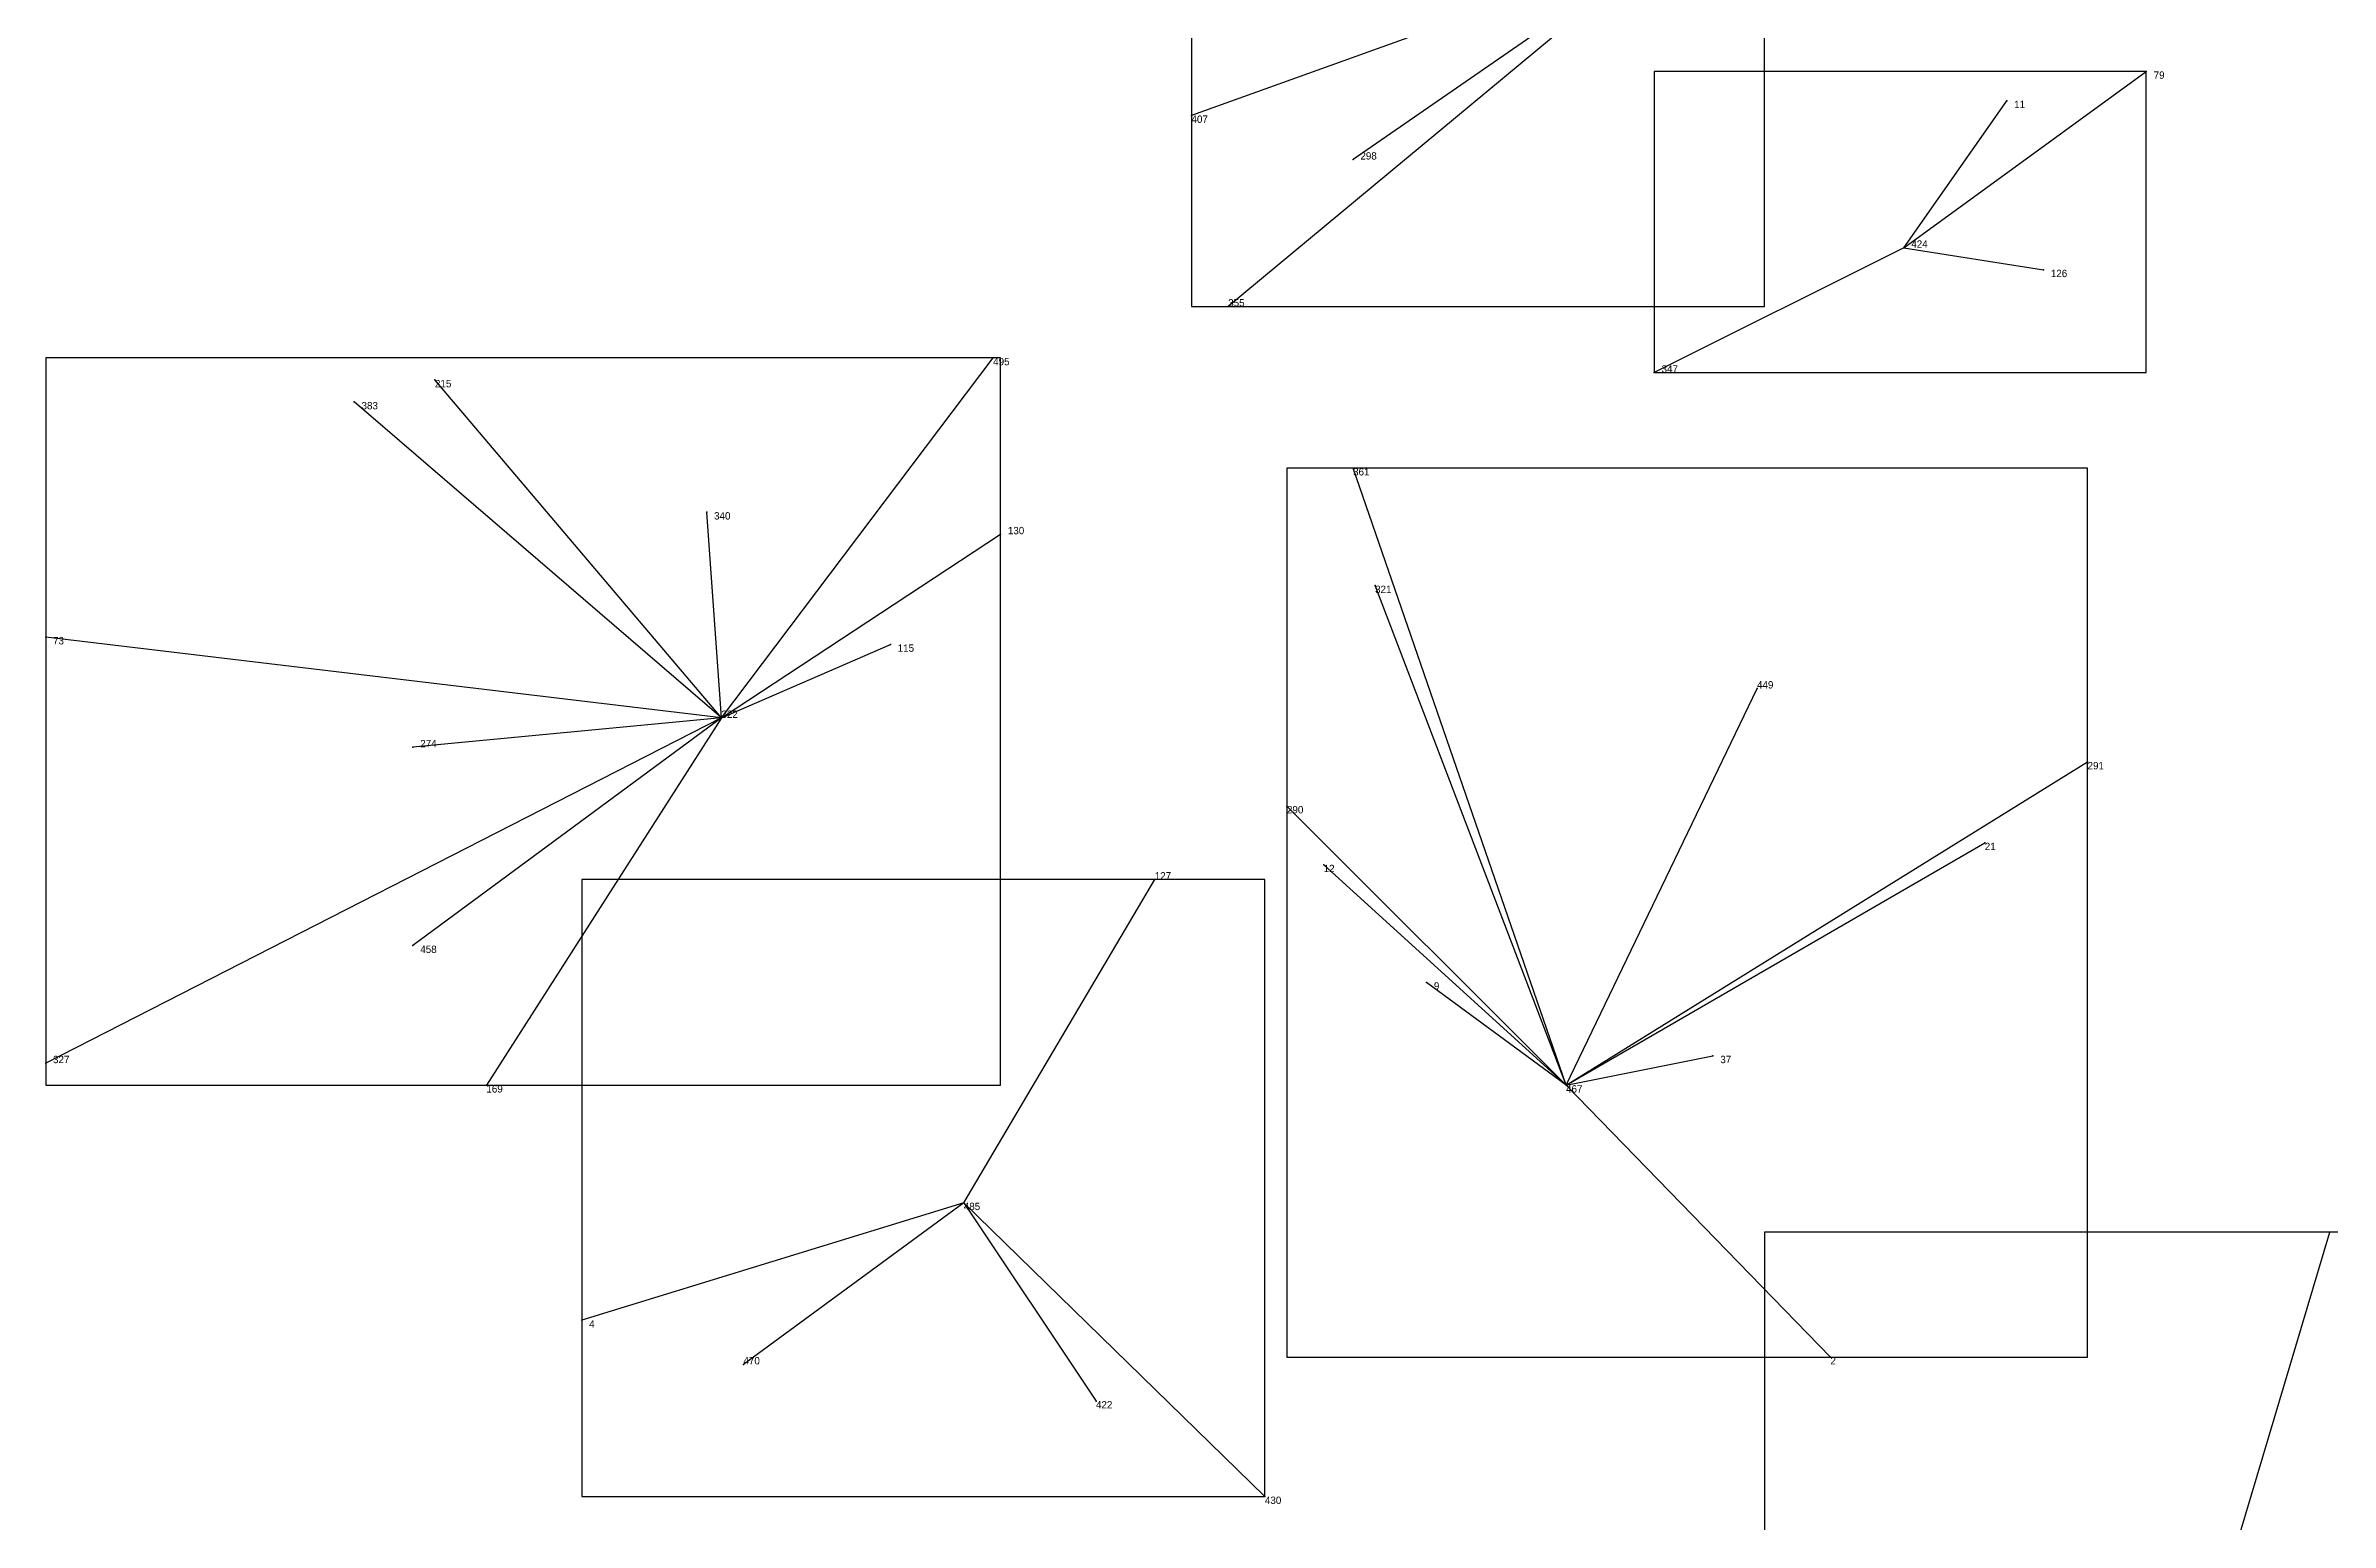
# Model space of a CAD drawing. Extents: x 0 to 1, y 0 to 1.
# Drawn here: x 0.001 to 0.3121, y 0.1405 to 0.3415 of the extents above; entities that cross this region are included whole.
import ezdxf

# ---------------------------------------------------------------- set-up
doc = ezdxf.new("R2010")
doc.units = 0
for name, color, linetype in [('Clients', 3, 'CONTINUOUS'), ('Facilities', 3, 'CONTINUOUS'), ('Facilities_lines', 3, 'CONTINUOUS'), ('Min_max_boxes', 1, 'CONTINUOUS'), ('Normals', 1, 'CONTINUOUS'), ('Source_points', 5, 'CONTINUOUS'), ('Text', 3, 'CONTINUOUS')]:
    doc.layers.add(name, color=color, linetype=linetype)

msp = doc.modelspace()

# ---------------------------------------------------------------- linework, layer by layer
at = {"layer": 'Clients', "color": 5}
for p in [(0.287, 0.338), (0.268, 0.334), (0.157, 0.332), (0.179, 0.326), (0.273, 0.311), (0.162, 0.306), (0.13, 0.299), (0.054, 0.296), (0.22, 0.297), (0.043, 0.293), (0.179, 0.284), (0.091, 0.278), (0.131, 0.275), (0.182, 0.268), (0.001, 0.261), (0.116, 0.26), (0.234, 0.254), (0.051, 0.246), (0.279, 0.244), (0.17, 0.238), (0.265, 0.233), (0.152, 0.228), (0.175, 0.23), (0.051, 0.219), (0.189, 0.214), (0.001, 0.203), (0.228, 0.204), (0.061, 0.2), (0.312, 0.18), (0.074, 0.168), (0.096, 0.162), (0.244, 0.163), (0.144, 0.157), (0.167, 0.144)]:
    msp.add_point(p, dxfattribs=at)
at = {"layer": 'Facilities', "color": 3}
for p in [(0.254, 0.314), (0.093, 0.25), (0.208, 0.2), (0.126, 0.184)]:
    msp.add_point(p, dxfattribs=at)
at = {"layer": 'Facilities_lines', "color": 3}
for p, q in [((0.221, 0.355), (0.157, 0.332)), ((0.221, 0.355), (0.162, 0.306)), ((0.221, 0.355), (0.179, 0.326)), ((0.254, 0.314), (0.287, 0.338)), ((0.254, 0.314), (0.268, 0.334)), ((0.254, 0.314), (0.22, 0.297)), ((0.254, 0.314), (0.273, 0.311)), ((0.093, 0.25), (0.13, 0.299)), ((0.093, 0.25), (0.054, 0.296)), ((0.093, 0.25), (0.043, 0.293)), ((0.208, 0.2), (0.179, 0.284)), ((0.093, 0.25), (0.091, 0.278)), ((0.093, 0.25), (0.131, 0.275)), ((0.208, 0.2), (0.182, 0.268)), ((0.093, 0.25), (0.001, 0.261)), ((0.093, 0.25), (0.116, 0.26)), ((0.208, 0.2), (0.234, 0.254)), ((0.093, 0.25), (0.001, 0.203)), ((0.093, 0.25), (0.051, 0.246)), ((0.093, 0.25), (0.051, 0.219)), ((0.093, 0.25), (0.061, 0.2)), ((0.208, 0.2), (0.279, 0.244)), ((0.208, 0.2), (0.17, 0.238)), ((0.208, 0.2), (0.265, 0.233)), ((0.126, 0.184), (0.152, 0.228)), ((0.208, 0.2), (0.175, 0.23)), ((0.208, 0.2), (0.189, 0.214)), ((0.208, 0.2), (0.228, 0.204)), ((0.208, 0.2), (0.244, 0.163)), ((0.126, 0.184), (0.074, 0.168)), ((0.126, 0.184), (0.096, 0.162)), ((0.126, 0.184), (0.167, 0.144)), ((0.126, 0.184), (0.144, 0.157)), ((0.283, 0.083), (0.312, 0.18))]:
    msp.add_line(p, q, dxfattribs=at)
at = {"layer": 'Min_max_boxes', "color": 1}
for p, q in [((0.157, 0.396), (0.157, 0.306)), ((0.157, 0.396), (0.157, 0.306)), ((0.235, 0.306), (0.235, 0.396)), ((0.235, 0.306), (0.235, 0.396)), ((0.287, 0.338), (0.22, 0.338)), ((0.22, 0.338), (0.22, 0.297)), ((0.287, 0.338), (0.22, 0.338)), ((0.22, 0.338), (0.22, 0.297)), ((0.22, 0.338), (0.22, 0.338)), ((0.287, 0.297), (0.287, 0.338)), ((0.287, 0.297), (0.287, 0.338)), ((0.287, 0.338), (0.287, 0.338)), ((0.157, 0.306), (0.235, 0.306)), ((0.157, 0.306), (0.235, 0.306)), ((0.157, 0.306), (0.157, 0.306)), ((0.235, 0.306), (0.235, 0.306)), ((0.131, 0.299), (0.001, 0.299)), ((0.001, 0.299), (0.001, 0.2)), ((0.131, 0.299), (0.001, 0.299)), ((0.001, 0.299), (0.001, 0.2)), ((0.001, 0.299), (0.001, 0.299)), ((0.131, 0.2), (0.131, 0.299)), ((0.131, 0.2), (0.131, 0.299)), ((0.131, 0.299), (0.131, 0.299)), ((0.22, 0.297), (0.287, 0.297)), ((0.22, 0.297), (0.287, 0.297)), ((0.22, 0.297), (0.22, 0.297)), ((0.287, 0.297), (0.287, 0.297)), ((0.279, 0.284), (0.17, 0.284)), ((0.17, 0.284), (0.17, 0.163)), ((0.279, 0.284), (0.17, 0.284)), ((0.17, 0.284), (0.17, 0.163)), ((0.17, 0.284), (0.17, 0.284)), ((0.279, 0.163), (0.279, 0.284)), ((0.279, 0.163), (0.279, 0.284)), ((0.279, 0.284), (0.279, 0.284)), ((0.167, 0.228), (0.074, 0.228)), ((0.074, 0.228), (0.074, 0.144)), ((0.167, 0.228), (0.074, 0.228)), ((0.074, 0.228), (0.074, 0.144)), ((0.074, 0.228), (0.074, 0.228)), ((0.167, 0.144), (0.167, 0.228)), ((0.167, 0.144), (0.167, 0.228)), ((0.167, 0.228), (0.167, 0.228)), ((0.001, 0.2), (0.131, 0.2)), ((0.001, 0.2), (0.131, 0.2)), ((0.001, 0.2), (0.001, 0.2)), ((0.131, 0.2), (0.131, 0.2)), ((0.393, 0.18), (0.235, 0.18)), ((0.235, 0.18), (0.235, 0.001)), ((0.393, 0.18), (0.235, 0.18)), ((0.235, 0.18), (0.235, 0.001)), ((0.235, 0.18), (0.235, 0.18)), ((0.17, 0.163), (0.279, 0.163)), ((0.17, 0.163), (0.279, 0.163)), ((0.17, 0.163), (0.17, 0.163)), ((0.279, 0.163), (0.279, 0.163)), ((0.074, 0.144), (0.167, 0.144)), ((0.074, 0.144), (0.167, 0.144)), ((0.074, 0.144), (0.074, 0.144)), ((0.167, 0.144), (0.167, 0.144))]:
    msp.add_line(p, q, dxfattribs=at)
at = {"layer": 'Normals', "color": 1}
for p, q in [((0.287, 0.338), (0.287, 0.338, 0.1)), ((0.268, 0.334), (0.268, 0.334, 0.1)), ((0.157, 0.332), (0.157, 0.332, 0.1)), ((0.179, 0.326), (0.179, 0.326, 0.1)), ((0.254, 0.314), (0.254, 0.314, 0.1)), ((0.273, 0.311), (0.273, 0.311, 0.1)), ((0.162, 0.306), (0.162, 0.306, 0.1)), ((0.13, 0.299), (0.13, 0.299, 0.1)), ((0.054, 0.296), (0.054, 0.296, 0.1)), ((0.22, 0.297), (0.22, 0.297, 0.1)), ((0.043, 0.293), (0.043, 0.293, 0.1)), ((0.179, 0.284), (0.179, 0.284, 0.1)), ((0.091, 0.278), (0.091, 0.278, 0.1)), ((0.131, 0.275), (0.131, 0.275, 0.1)), ((0.182, 0.268), (0.182, 0.268, 0.1)), ((0.001, 0.261), (0.001, 0.261, 0.1)), ((0.116, 0.26), (0.116, 0.26, 0.1)), ((0.234, 0.254), (0.234, 0.254, 0.1)), ((0.093, 0.25), (0.093, 0.25, 0.1)), ((0.051, 0.246), (0.051, 0.246, 0.1)), ((0.279, 0.244), (0.279, 0.244, 0.1)), ((0.17, 0.238), (0.17, 0.238, 0.1)), ((0.265, 0.233), (0.265, 0.233, 0.1)), ((0.152, 0.228), (0.152, 0.228, 0.1)), ((0.175, 0.23), (0.175, 0.23, 0.1)), ((0.051, 0.219), (0.051, 0.219, 0.1)), ((0.189, 0.214), (0.189, 0.214, 0.1)), ((0.001, 0.203), (0.001, 0.203, 0.1)), ((0.228, 0.204), (0.228, 0.204, 0.1)), ((0.061, 0.2), (0.061, 0.2, 0.1)), ((0.208, 0.2), (0.208, 0.2, 0.1)), ((0.126, 0.184), (0.126, 0.184, 0.1)), ((0.312, 0.18), (0.312, 0.18, 0.1)), ((0.074, 0.168), (0.074, 0.168, 0.1)), ((0.096, 0.162), (0.096, 0.162, 0.1)), ((0.244, 0.163), (0.244, 0.163, 0.1)), ((0.144, 0.157), (0.144, 0.157, 0.1)), ((0.167, 0.144), (0.167, 0.144, 0.1))]:
    msp.add_line(p, q, dxfattribs=at)
at = {"layer": 'Source_points', "color": 5}
for p in [(0.287, 0.338), (0.268, 0.334), (0.157, 0.332), (0.179, 0.326), (0.254, 0.314), (0.273, 0.311), (0.162, 0.306), (0.13, 0.299), (0.054, 0.296), (0.22, 0.297), (0.043, 0.293), (0.179, 0.284), (0.091, 0.278), (0.131, 0.275), (0.182, 0.268), (0.001, 0.261), (0.116, 0.26), (0.234, 0.254), (0.093, 0.25), (0.051, 0.246), (0.279, 0.244), (0.17, 0.238), (0.265, 0.233), (0.152, 0.228), (0.175, 0.23), (0.051, 0.219), (0.189, 0.214), (0.001, 0.203), (0.228, 0.204), (0.061, 0.2), (0.208, 0.2), (0.126, 0.184), (0.312, 0.18), (0.074, 0.168), (0.096, 0.162), (0.244, 0.163), (0.144, 0.157), (0.167, 0.144)]:
    msp.add_point(p, dxfattribs=at)

# ---------------------------------------------------------------- texts
at = {"layer": 'Text', "color": 3}
for s, p in [('79', (0.288, 0.337)), ('11', (0.269, 0.333)), ('407', (0.157, 0.331)), ('298', (0.18, 0.326)), ('424', (0.255, 0.314)), ('126', (0.274, 0.31)), ('355', (0.162, 0.306)), ('495', (0.13, 0.298)), ('215', (0.054, 0.295)), ('347', (0.221, 0.297)), ('383', (0.044, 0.292)), ('361', (0.179, 0.283)), ('340', (0.092, 0.277)), ('130', (0.132, 0.275)), ('321', (0.182, 0.267)), ('73', (0.002, 0.26)), ('115', (0.117, 0.259)), ('449', (0.234, 0.254)), ('322', (0.093, 0.25)), ('274', (0.052, 0.246)), ('291', (0.279, 0.243)), ('290', (0.17, 0.237)), ('21', (0.265, 0.232)), ('127', (0.152, 0.228)), ('12', (0.175, 0.229)), ('458', (0.052, 0.218)), ('9', (0.19, 0.213)), ('327', (0.002, 0.203)), ('37', (0.229, 0.203)), ('169', (0.061, 0.199)), ('467', (0.208, 0.199)), ('485', (0.126, 0.183)), ('4', (0.075, 0.167)), ('470', (0.096, 0.162)), ('2', (0.244, 0.162)), ('422', (0.144, 0.156)), ('430', (0.167, 0.143))]:
    msp.add_text(s, height=0.001, dxfattribs=at).set_placement(p)

doc.saveas('drawing.dxf')
